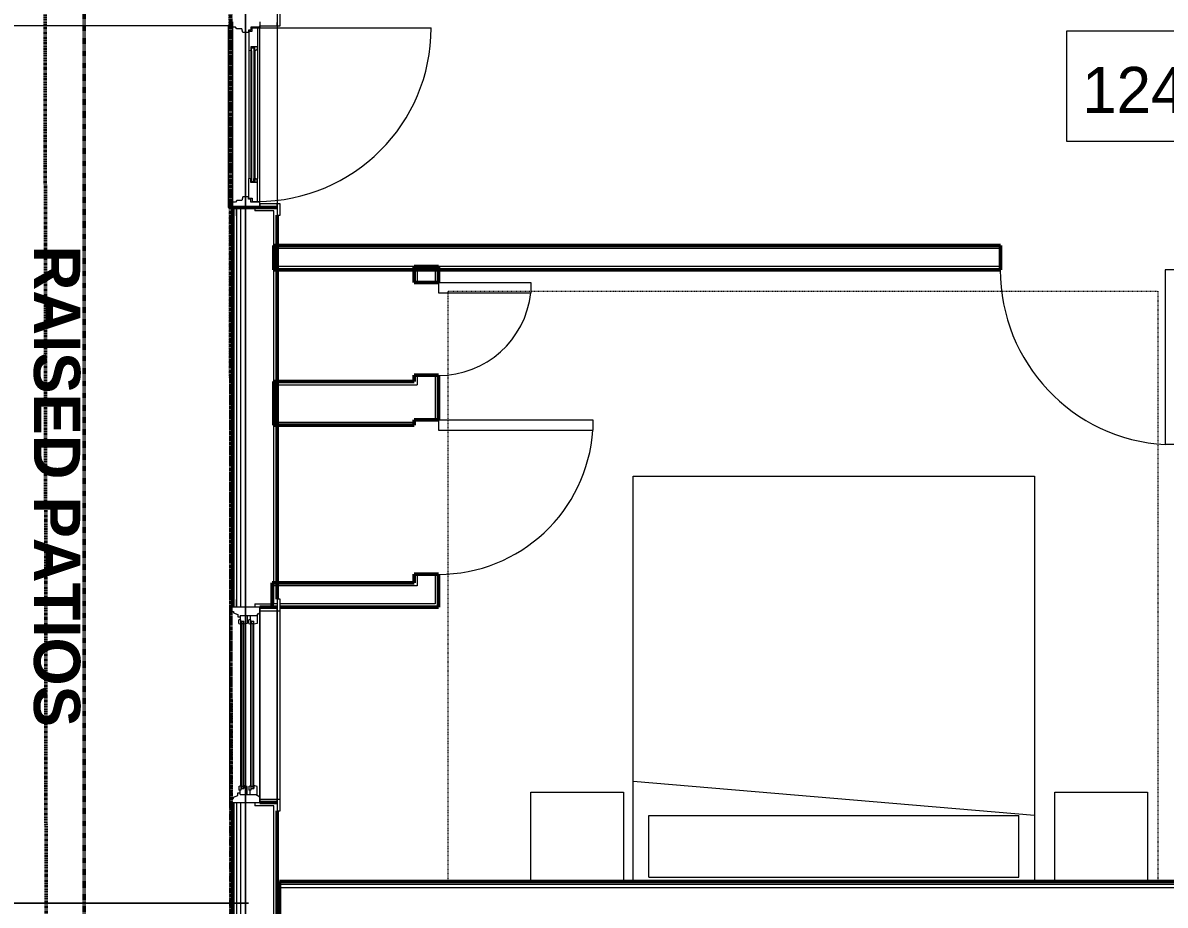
# Model space of a CAD drawing. Header units: inches. Extents: x -4266 to -1814, y 9706 to 12441.
# Drawn here: x -3872.6 to -3650.5, y 10837.8 to 11009.5 of the extents above; entities that cross this region are included whole.
import ezdxf

# ---------------------------------------------------------------- set-up
doc = ezdxf.new("R2010")
doc.units = ezdxf.units.IN
doc.header["$MEASUREMENT"] = 0
for name, pattern in [('Dash', [0.25, 0.125, -0.125]), ('Dash 1_16_', [0.125, 0.0625, -0.0625]), ('Double Dash 3_8_', [1, 0.375, -0.125, 0.125, -0.125, 0.125, -0.125])]:
    doc.linetypes.add(name, pattern=pattern)
for name, color, linetype, lineweight in [('A-ANNO-DIMS', 211, 'Continuous', 9), ('A-ANNO-DIMS-96', 211, 'Continuous', 9), ('A-ANNO-NOTE', 131, 'Continuous', 9), ('A-AREA-IDEN', 2, 'Continuous', 9), ('A-DOOR-1', 7, 'Continuous', 9), ('A-DOOR-2', 50, 'Continuous', 20), ('A-DOOR-FRAM-1', 50, 'Continuous', 20), ('A-DOOR-FRAM-2', 7, 'Continuous', 9), ('A-DOOR-GLAZ-1', 7, 'Continuous', 9), ('A-GLAZ-1', 7, 'Continuous', 9), ('A-GLAZ-2', 50, 'Continuous', 20), ('A-WALL', 113, 'Continuous', 13), ('A-WALL-3', 250, 'Continuous', 50), ('A-WALL-4', 10, 'Continuous', 13), ('C-PROP-LINE-1', 250, 'Double Dash 3_8_', 50), ('C-PROP-LINE-2', 91, 'Dash 1_16_', 50), ('I-FURN-1', 7, 'Continuous', 9), ('I-FURN-HDLN-1', 7, 'Dash', 9), ('I-WALL-3', 2, 'Continuous', 50)]:
    doc.layers.add(name, color=color, linetype=linetype, lineweight=lineweight)
doc.styles.add('Century Gothic', font='ufonts.com_century-gothic.ttf', dxfattribs={"height": 9})
doc.styles.add('Century Gothic_B', font='GOTHICB.TTF', dxfattribs={"height": 9})
doc.dimstyles.new('OD__1_16__Tol__', dxfattribs={"dimscale": 12, "dimtxt": 9.397514, "dimasz": 1, "dimexe": 0.75, "dimexo": 0.5, "dimgap": 0.125, "dimtad": 1, "dimdec": 4, "dimrnd": 0.0625, "dimzin": 3, "dimdsep": 46, "dimlunit": 4, "dimtxsty": 'Century Gothic', "dimblk1": 'OBLIQUE', "dimblk2": 'OBLIQUE', "dimsah": 1, "dimcen": 0.09, "dimdle": 0.75, "dimazin": 0, "dimtfac": 1, "dimtdec": 4, "dimtix": 1, "dimtmove": 0, "dimatfit": 3, "dimfxl": 1, "dimtvp": 1, "dimtfill": 1, "dimfrac": 2, "dimtolj": 1, "dimtzin": 0, "dimarcsym": 2})

# ---------------------------------------------------------------- blocks, each defined once
blk = doc.blocks.new('DIMBLOCK6-FLOOR PLAN - 1ST FLOOR')
at = {"layer": 'A-ANNO-DIMS-96'}
for p, q in [((-3829.32, 11540.99), (-3829.32, 10271.31)), ((-3829.32, 10280.31), (-3829.32, 11540.99)), ((-3338.72, 10282.79), (-3338.72, 10271.31)), ((-3338.72, 10280.31), (-3338.72, 10282.79)), ((-3838.32, 10280.31), (-3338.72, 10280.31))]:
    blk.add_line(p, q, dxfattribs=at)
at = {"layer": 'A-ANNO-DIMS-96', "lineweight": 50}
for p, q in [((-3829.32, 10280.31), (-3823.32, 10286.31)), ((-3338.72, 10280.31), (-3332.72, 10286.31)), ((-3829.32, 10280.31), (-3835.32, 10274.31)), ((-3338.72, 10280.31), (-3344.72, 10274.31))]:
    blk.add_line(p, q, dxfattribs=at)
at = {"layer": 'A-ANNO-DIMS-96', "color": 0, "char_height": 9, "attachment_point": 1, "line_spacing_factor": 0.984502, "style": 'Century Gothic', "bg_fill": 3, "box_fill_scale": 1.25, "bg_fill_color": 256, "bg_fill_true_color": 13158600, "bg_fill_transparency": 0}
for s, insert, width in [('40\' - 10 5/8"', (-3618.26, 10293.34), 82.1611), ('490.6', (-3599.76, 10275.58), 37.7691)]:
    blk.add_mtext(s, dxfattribs=dict(at, insert=insert, width=width))
blk = doc.blocks.new('_Oblique')
at = {"color": 0, "linetype": 'ByBlock', "lineweight": -2}
blk.add_line((-0.5, -0.5), (0.5, 0.5), dxfattribs=at)
blk = doc.blocks.new('DIMBLOCK14-FLOOR PLAN - 1ST FLOOR')
at = {"layer": 'A-ANNO-DIMS-96', "lineweight": 50}
for p, q in [((-4038.48, 10838.19), (-4044.48, 10844.19)), ((-4038.48, 10838.19), (-4032.48, 10832.19)), ((-4038.48, 10550.19), (-4044.48, 10556.19)), ((-4038.48, 10550.19), (-4032.48, 10544.19))]:
    blk.add_line(p, q, dxfattribs=at)
at = {"layer": 'A-ANNO-DIMS-96'}
for p, q in [((-3828.72, 10838.19), (-4047.48, 10838.19)), ((-4038.48, 10550.19), (-4038.48, 10838.19)), ((-4038.48, 10838.19), (-3828.72, 10838.19)), ((-3828.72, 10550.19), (-4047.48, 10550.19)), ((-4038.48, 10550.19), (-3828.72, 10550.19))]:
    blk.add_line(p, q, dxfattribs=at)
at = {"layer": 'A-ANNO-DIMS-96', "color": 0, "char_height": 9, "attachment_point": 1, "rotation": 90, "line_spacing_factor": 0.984502, "style": 'Century Gothic', "bg_fill": 3, "box_fill_scale": 1.25, "bg_fill_color": 256, "bg_fill_true_color": 13158600, "bg_fill_transparency": 0}
for s, insert, width in [('24\' - 0"', (-4051.52, 10674.95), 46.1821), ('288.0', (-4033.75, 10678.45), 37.7691)]:
    blk.add_mtext(s, dxfattribs=dict(at, insert=insert, width=width))
blk = doc.blocks.new('DIMBLOCK15-FLOOR PLAN - 1ST FLOOR')
at = {"layer": 'A-ANNO-DIMS-96', "lineweight": 50}
for p, q in [((-4038.48, 11126.19), (-4044.48, 11132.19)), ((-4038.48, 11126.19), (-4032.48, 11120.19)), ((-4038.48, 10838.19), (-4044.48, 10844.19)), ((-4038.48, 10838.19), (-4032.48, 10832.19))]:
    blk.add_line(p, q, dxfattribs=at)
at = {"layer": 'A-ANNO-DIMS-96'}
for p, q in [((-3828.72, 11126.19), (-4047.48, 11126.19)), ((-4038.48, 10838.19), (-4038.48, 11126.19)), ((-4038.48, 11126.19), (-3828.72, 11126.19)), ((-3828.72, 10838.19), (-4047.48, 10838.19)), ((-4038.48, 10838.19), (-3828.72, 10838.19))]:
    blk.add_line(p, q, dxfattribs=at)
at = {"layer": 'A-ANNO-DIMS-96', "color": 0, "char_height": 9, "attachment_point": 1, "rotation": 90, "line_spacing_factor": 0.984502, "style": 'Century Gothic', "bg_fill": 3, "box_fill_scale": 1.25, "bg_fill_color": 256, "bg_fill_true_color": 13158600, "bg_fill_transparency": 0}
for s, insert, width in [('24\' - 0"', (-4051.52, 10962.95), 46.1821), ('288.0', (-4033.75, 10966.45), 37.7691)]:
    blk.add_mtext(s, dxfattribs=dict(at, insert=insert, width=width))

msp = doc.modelspace()

# ---------------------------------------------------------------- linework, layer by layer
at = {"layer": 'A-AREA-IDEN', "flags": 128}
msp.add_lwpolyline([(-3669.63951, 11007.89999), (-3594.134, 11007.89999), (-3594.134, 10986.40393), (-3669.63951, 10986.40393)], close=True, dxfattribs=at)
at = {"layer": 'A-WALL'}
for p, q in [((-3527.12124, 10841.8144), (-3822.72374, 10841.8144)), ((-3527.12158, 10841.1894), (-3822.72374, 10841.1894))]:
    msp.add_line(p, q, dxfattribs=at)
at = {"layer": 'I-WALL-3'}
for p, q in [((-3527.12089, 10842.4394), (-3822.72374, 10842.4394)), ((-3822.72374, 10842.4394), (-3822.72374, 10833.9394))]:
    msp.add_line(p, q, dxfattribs=at)

# ---------------------------------------------------------------- texts
at = {"layer": 'A-ANNO-NOTE', "insert": (-3861.47379, 10966.11759), "char_height": 9, "width": 108.474, "attachment_point": 1, "rotation": 270, "style": 'Century Gothic_B'}
msp.add_mtext('RAISED PATIOS', dxfattribs=at)
at = {"layer": 'A-AREA-IDEN', "insert": (-3666.63951, 11000.89999), "char_height": 9, "width": 83.931, "attachment_point": 1, "style": 'Century Gothic'}
msp.add_mtext('124 - 643 SF', dxfattribs=at)

# ---------------------------------------------------------------- next in the draw order: dimensions: what is measured, and where the dimension line sits
at = {"layer": 'A-ANNO-DIMS'}
dim = msp.add_linear_dim(base=(-3338.72374, 10280.30762), p1=(-3829.32374, 11546.9894), p2=(-3338.72374, 10288.7929), dimstyle='OD__1_16__Tol__', override={"dimpost": '<>\\X', "dimfxl": 1350.461691}, dxfattribs=at)
dim.commit()
dim.dimension.update_dxf_attribs({"geometry": 'DIMBLOCK6-FLOOR PLAN - 1ST FLOOR', "text_midpoint": (-3584.02374, 10280.30762)})

# ---------------------------------------------------------------- next in the draw order: linework, layer by layer
at = {"layer": 'A-DOOR-1'}
for centre, radius, start, end in [((-3648.49874, 10961.41762), 34.06659, 180, 266.634313), ((-3791.79874, 10958.9269), 18.06659, 270, 353.644241), ((-3791.79874, 10932.2394), 30.06659, 270, 356.1859252)]:
    msp.add_arc(centre, radius, start, end, dxfattribs=at)
at = {"layer": 'A-DOOR-2'}
for p, q in [((-3650.49874, 10961.41762), (-3650.49874, 10927.40979)), ((-3648.49874, 10961.41762), (-3650.49874, 10961.41762)), ((-3791.79874, 10958.9269), (-3773.84319, 10958.9269)), ((-3791.79874, 10958.9269), (-3791.79874, 10956.9269)), ((-3773.84319, 10958.9269), (-3773.84319, 10956.9269)), ((-3791.79874, 10956.9269), (-3773.84319, 10956.9269)), ((-3791.79874, 10932.2394), (-3761.79874, 10932.2394)), ((-3791.79874, 10932.2394), (-3791.79874, 10930.2394)), ((-3761.79874, 10932.2394), (-3761.79874, 10930.2394)), ((-3791.79874, 10930.2394), (-3761.79874, 10930.2394)), ((-3648.49874, 10927.40979), (-3650.49874, 10927.40979))]:
    msp.add_line(p, q, dxfattribs=at)
at = {"layer": 'A-WALL-3'}
for p, q in [((-3682.49874, 10961.41762), (-3682.49874, 10966.16762)), ((-3791.79874, 10962.04262), (-3796.54874, 10962.04262)), ((-3796.54874, 10962.04262), (-3796.54874, 10958.9269)), ((-3791.79874, 10958.9269), (-3791.79874, 10962.04262)), ((-3796.54874, 10958.9269), (-3791.79874, 10958.9269)), ((-3791.79874, 10940.9269), (-3796.54874, 10940.9269)), ((-3796.54874, 10940.9269), (-3796.54874, 10939.6856)), ((-3791.79874, 10932.2394), (-3791.79874, 10940.9269)), ((-3796.54874, 10932.2394), (-3791.79874, 10932.2394)), ((-3796.54874, 10931.1856), (-3796.54874, 10932.2394)), ((-3791.79874, 10902.2394), (-3796.54874, 10902.2394)), ((-3796.54874, 10902.2394), (-3796.54874, 10900.5394)), ((-3791.79874, 10900.5394), (-3791.79874, 10902.2394)), ((-3791.79874, 10896.4144), (-3791.79874, 10900.5394)), ((-3791.79874, 10895.7894), (-3791.79874, 10896.4144))]:
    msp.add_line(p, q, dxfattribs=at)
at = {"layer": 'A-WALL-4'}
for p, q in [((-3795.92374, 10962.04262), (-3795.92374, 10958.9269)), ((-3792.42374, 10962.04262), (-3792.42374, 10958.9269)), ((-3795.92374, 10940.9269), (-3795.92374, 10939.0606)), ((-3792.42374, 10940.9269), (-3792.42374, 10932.2394)), ((-3796.54874, 10939.0606), (-3795.92374, 10939.0606)), ((-3795.92374, 10902.2394), (-3795.92374, 10900.5394)), ((-3792.42374, 10902.2394), (-3792.42374, 10900.5394)), ((-3795.92374, 10900.5394), (-3795.92374, 10899.9144)), ((-3792.42374, 10900.5394), (-3792.42374, 10899.9144)), ((-3792.42374, 10899.9144), (-3792.42374, 10896.4144))]:
    msp.add_line(p, q, dxfattribs=at)
at = {"layer": 'I-FURN-1'}
for p, q in [((-3753.92374, 10921.29262), (-3675.92374, 10921.29262)), ((-3753.92374, 10842.4394), (-3753.92374, 10921.29262)), ((-3675.92374, 10921.29262), (-3675.92374, 10842.4394)), ((-3675.92374, 10855.29262), (-3753.92374, 10861.87224)), ((-3773.85558, 10859.79262), (-3755.85558, 10859.79262)), ((-3773.85558, 10842.4394), (-3773.85558, 10859.79262)), ((-3755.85558, 10859.79262), (-3755.85558, 10842.4394)), ((-3671.92374, 10859.79262), (-3653.92374, 10859.79262)), ((-3671.92374, 10842.4394), (-3671.92374, 10859.79262)), ((-3653.92374, 10859.79262), (-3653.92374, 10842.4394)), ((-3750.92374, 10855.29262), (-3678.92374, 10855.29262)), ((-3750.92374, 10843.29262), (-3750.92374, 10855.29262)), ((-3678.92374, 10843.29262), (-3678.92374, 10855.29262)), ((-3750.92374, 10843.29262), (-3678.92374, 10843.29262))]:
    msp.add_line(p, q, dxfattribs=at)
at = {"layer": 'I-FURN-HDLN-1'}
for p, q in [((-3789.92374, 10957.29262), (-3651.92374, 10957.29262)), ((-3789.92374, 10842.4394), (-3789.92374, 10957.29262)), ((-3651.92374, 10957.29262), (-3651.92374, 10842.4394))]:
    msp.add_line(p, q, dxfattribs=at)

# ---------------------------------------------------------------- next in the draw order: dimensions: what is measured, and where the dimension line sits
at = {"layer": 'A-ANNO-DIMS'}
dim = msp.add_linear_dim(base=(-4038.48434, 10838.1894), p1=(-3822.72374, 10550.1894), p2=(-3822.72374, 10838.1894), angle=90, dimstyle='OD__1_16__Tol__', override={"dimpost": '<>\\X', "dimfxl": 288}, dxfattribs=at)
dim.commit()
dim.dimension.update_dxf_attribs({"geometry": 'DIMBLOCK14-FLOOR PLAN - 1ST FLOOR', "text_midpoint": (-4038.48434, 10694.1894)})

# ---------------------------------------------------------------- next in the draw order: dimensions: what is measured, and where the dimension line sits
dim = msp.add_linear_dim(base=(-4038.48434, 11126.1894), p1=(-3822.72374, 10838.1894), p2=(-3822.72374, 11126.1894), angle=90, dimstyle='OD__1_16__Tol__', override={"dimpost": '<>\\X', "dimfxl": 288}, dxfattribs=at)
dim.commit()
dim.dimension.update_dxf_attribs({"geometry": 'DIMBLOCK15-FLOOR PLAN - 1ST FLOOR', "text_midpoint": (-4038.48434, 10982.1894)})

# ---------------------------------------------------------------- next in the draw order: linework, layer by layer
at = {"layer": 'A-DOOR-1'}
msp.add_line((-3826.97999, 11008.4769), (-3793.22999, 11008.4769), dxfattribs=at)
msp.add_arc((-3826.97999, 11008.4769), 33.75, 270, 360, dxfattribs=at)
at = {"layer": 'A-DOOR-2'}
for p, q in [((-3828.69849, 11007.86054), (-3828.053, 11007.86054)), ((-3828.69849, 11007.86054), (-3828.69849, 11004.0394)), ((-3828.053, 11007.86054), (-3828.04224, 11008.4769)), ((-3828.04224, 11008.4769), (-3826.97999, 11008.4769)), ((-3826.97999, 11008.4769), (-3826.97999, 11004.0394)), ((-3828.29224, 11004.7894), (-3828.29224, 11004.0394)), ((-3826.97999, 11004.7894), (-3828.29224, 11004.7894)), ((-3827.54224, 11004.0394), (-3827.54224, 11004.7894)), ((-3827.04224, 11004.27543), (-3827.29424, 11004.0704)), ((-3827.04224, 11004.7894), (-3827.04224, 11004.27543)), ((-3826.97999, 11004.7894), (-3827.04224, 11004.7894)), ((-3828.69874, 11004.0394), (-3828.69874, 10979.1644)), ((-3828.38624, 11004.0394), (-3828.69849, 11004.06974)), ((-3828.29224, 11004.0394), (-3828.38624, 11004.0394)), ((-3827.48024, 11004.0394), (-3827.54224, 11004.0394)), ((-3827.29424, 11004.0704), (-3827.48024, 11004.0394)), ((-3826.97999, 11004.0394), (-3826.97999, 10979.1644)), ((-3828.69849, 10975.34325), (-3828.69849, 10979.1644)), ((-3828.38624, 10979.1644), (-3828.69849, 10979.13405)), ((-3828.29224, 10979.1644), (-3828.38624, 10979.1644)), ((-3828.29224, 10978.4144), (-3828.29224, 10979.1644)), ((-3826.97999, 10978.4144), (-3828.29224, 10978.4144)), ((-3827.54224, 10979.1644), (-3827.54224, 10978.4144)), ((-3827.48024, 10979.1644), (-3827.54224, 10979.1644)), ((-3827.29424, 10979.1334), (-3827.48024, 10979.1644)), ((-3827.04224, 10978.92837), (-3827.29424, 10979.1334)), ((-3827.04224, 10978.4144), (-3827.04224, 10978.92837)), ((-3826.97999, 10978.4144), (-3827.04224, 10978.4144)), ((-3826.97999, 10974.7269), (-3826.97999, 10979.1644)), ((-3828.69849, 10975.34325), (-3828.053, 10975.34325)), ((-3828.053, 10975.34325), (-3828.04224, 10974.7269)), ((-3828.04224, 10974.7269), (-3826.97999, 10974.7269))]:
    msp.add_line(p, q, dxfattribs=at)
at = {"layer": 'A-DOOR-FRAM-1'}
for p, q in [((-3832.72999, 11008.8644), (-3832.72999, 10973.5394)), ((-3832.38624, 11009.6644), (-3832.38624, 11008.63315)), ((-3826.51124, 11009.6644), (-3826.51124, 11008.63315)), ((-3826.51124, 10974.2894), (-3826.51124, 11008.9144)), ((-3831.26459, 11008.63315), (-3832.38624, 11008.63315)), ((-3831.02389, 11008.2894), (-3831.26459, 11008.63315)), ((-3830.02274, 11008.2894), (-3831.02389, 11008.2894)), ((-3829.86756, 11007.6019), (-3830.02274, 11008.2894)), ((-3828.73024, 11007.6019), (-3829.86756, 11007.6019)), ((-3828.29324, 11008.0544), (-3828.73024, 11008.0544)), ((-3828.73024, 11008.0544), (-3828.73024, 11007.6019)), ((-3828.29324, 11008.63315), (-3828.29324, 11008.0544)), ((-3826.51124, 11008.63315), (-3828.29324, 11008.63315)), ((-3829.86756, 10975.6019), (-3830.02274, 10974.9144)), ((-3828.73024, 10975.6019), (-3829.86756, 10975.6019)), ((-3828.73024, 10975.1494), (-3828.73024, 10975.6019)), ((-3832.72999, 10973.5394), (-3831.82374, 10973.5394)), ((-3831.26459, 10974.57065), (-3832.38624, 10974.57065)), ((-3832.38624, 10973.5394), (-3832.38624, 10974.57065)), ((-3832.38624, 10973.5394), (-3826.51124, 10973.5394)), ((-3831.02389, 10974.9144), (-3831.26459, 10974.57065)), ((-3831.07374, 10971.9144), (-3831.07374, 10973.5394)), ((-3830.02274, 10974.9144), (-3831.02389, 10974.9144)), ((-3828.29324, 10975.1494), (-3828.73024, 10975.1494)), ((-3828.29324, 10974.57065), (-3828.29324, 10975.1494)), ((-3826.51124, 10974.57065), (-3828.29324, 10974.57065)), ((-3826.51124, 10973.5394), (-3826.51124, 10974.57065)), ((-3826.51124, 10973.9144), (-3826.51124, 10973.5394)), ((-3826.51124, 10973.5394), (-3826.51124, 10973.6644))]:
    msp.add_line(p, q, dxfattribs=at)
at = {"layer": 'A-DOOR-FRAM-2'}
for p, q in [((-3823.19874, 11011.1644), (-3823.19874, 11008.9144)), ((-3822.57374, 11008.9144), (-3822.57374, 11011.1644)), ((-3826.51124, 11009.5394), (-3826.51124, 11008.9144)), ((-3826.51124, 11008.9144), (-3823.19874, 11008.9144)), ((-3823.19874, 11008.9144), (-3823.19874, 11009.5394)), ((-3823.19874, 11008.9144), (-3822.57374, 11008.9144)), ((-3826.51124, 10974.2894), (-3826.51124, 10973.6644)), ((-3823.19874, 10974.2894), (-3826.51124, 10974.2894)), ((-3826.51124, 10973.6644), (-3823.19874, 10973.6644)), ((-3823.19874, 10973.6644), (-3823.19874, 10974.2894)), ((-3823.19874, 10974.2894), (-3823.19874, 10972.0394)), ((-3822.57374, 10974.2894), (-3823.19874, 10974.2894)), ((-3822.57374, 10972.0394), (-3822.57374, 10974.2894)), ((-3823.19874, 10972.0394), (-3822.57374, 10972.0394))]:
    msp.add_line(p, q, dxfattribs=at)
at = {"layer": 'A-DOOR-GLAZ-1'}
for p, q in [((-3828.13624, 11004.0394), (-3828.13624, 11004.7894)), ((-3828.13624, 11004.5794), (-3827.69874, 11004.5794)), ((-3827.69874, 11004.7894), (-3827.69874, 11004.0394)), ((-3828.29249, 11004.0394), (-3828.29249, 10979.1644)), ((-3828.13624, 11004.0394), (-3828.13624, 10979.1644)), ((-3827.69874, 11004.0394), (-3827.69874, 10979.1644)), ((-3827.54249, 11004.0394), (-3827.54249, 10979.1644)), ((-3828.13624, 10979.1644), (-3828.13624, 10978.4144)), ((-3828.13624, 10978.6244), (-3827.69874, 10978.6244)), ((-3827.69874, 10978.4144), (-3827.69874, 10979.1644))]:
    msp.add_line(p, q, dxfattribs=at)
at = {"layer": 'A-GLAZ-1'}
for p, q in [((-3826.57374, 10895.72611), (-3826.57374, 10857.82768)), ((-3823.19874, 10895.72611), (-3826.57374, 10895.72611)), ((-3823.19874, 10897.35111), (-3823.19874, 10856.20268)), ((-3822.57374, 10897.35111), (-3823.19874, 10897.35111)), ((-3823.19874, 10857.82768), (-3823.19874, 10895.72611)), ((-3822.57374, 10856.20268), (-3822.57374, 10897.35111)), ((-3826.57374, 10895.10111), (-3823.19874, 10895.10111)), ((-3823.19874, 10895.10111), (-3822.57374, 10895.10111)), ((-3830.26124, 10861.07768), (-3830.26124, 10892.47611)), ((-3830.13624, 10893.06986), (-3830.13624, 10892.47611)), ((-3830.13624, 10892.60111), (-3829.76124, 10892.60111)), ((-3830.13624, 10861.07768), (-3830.13624, 10892.47611)), ((-3829.76124, 10893.06986), (-3829.76124, 10892.47611)), ((-3829.76124, 10861.07768), (-3829.76124, 10892.47611)), ((-3829.63624, 10861.07768), (-3829.63624, 10892.47611)), ((-3828.32374, 10861.07768), (-3828.32374, 10892.47611)), ((-3828.19874, 10893.06986), (-3828.19874, 10892.47611)), ((-3828.19874, 10892.60111), (-3827.82374, 10892.60111)), ((-3828.19874, 10861.07768), (-3828.19874, 10892.47611)), ((-3827.82374, 10893.06986), (-3827.82374, 10892.47611)), ((-3827.82374, 10861.07768), (-3827.82374, 10892.47611)), ((-3827.69874, 10861.07768), (-3827.69874, 10892.47611)), ((-3830.13624, 10860.48393), (-3830.13624, 10861.07768)), ((-3830.13624, 10860.95268), (-3829.76124, 10860.95268)), ((-3829.76124, 10860.48393), (-3829.76124, 10861.07768)), ((-3828.19874, 10860.48393), (-3828.19874, 10861.07768)), ((-3828.19874, 10860.95268), (-3827.82374, 10860.95268)), ((-3827.82374, 10860.48393), (-3827.82374, 10861.07768)), ((-3826.57374, 10858.45268), (-3823.19874, 10858.45268)), ((-3826.57374, 10857.82768), (-3823.19874, 10857.82768)), ((-3823.19874, 10858.45268), (-3822.57374, 10858.45268)), ((-3823.19874, 10856.20268), (-3822.57374, 10856.20268))]:
    msp.add_line(p, q, dxfattribs=at)
at = {"layer": 'A-GLAZ-2'}
for p, q in [((-3832.44874, 10895.78861), (-3832.44874, 10857.76518)), ((-3826.57374, 10895.78861), (-3832.44874, 10895.78861)), ((-3831.07374, 10895.78861), (-3831.07374, 10897.28861)), ((-3826.57374, 10857.76518), (-3826.57374, 10895.78861)), ((-3832.44874, 10894.97611), (-3831.63624, 10894.97611)), ((-3831.63624, 10894.97611), (-3831.63624, 10894.70143)), ((-3831.63624, 10894.70143), (-3830.82374, 10894.38236)), ((-3830.82374, 10894.38236), (-3830.82374, 10893.91361)), ((-3830.82374, 10893.91361), (-3830.38624, 10893.91361)), ((-3830.60499, 10892.63236), (-3830.60499, 10893.35111)), ((-3830.26124, 10893.35111), (-3830.60499, 10893.35111)), ((-3830.38624, 10894.19486), (-3830.38624, 10893.35111)), ((-3830.38624, 10894.19486), (-3827.07374, 10894.19486)), ((-3830.26124, 10892.47924), (-3830.26124, 10893.35111)), ((-3829.01124, 10894.19486), (-3829.01124, 10892.63236)), ((-3828.66749, 10892.63236), (-3828.66749, 10893.35111)), ((-3828.32374, 10893.35111), (-3828.66749, 10893.35111)), ((-3828.44874, 10894.19486), (-3828.44874, 10893.35111)), ((-3828.32374, 10892.47924), (-3828.32374, 10893.35111)), ((-3826.8539, 10894.44486), (-3827.07374, 10894.44486)), ((-3827.07374, 10894.44486), (-3827.07374, 10892.63236)), ((-3826.8539, 10894.44486), (-3826.57374, 10894.77875)), ((-3830.60499, 10892.63236), (-3830.26124, 10892.47924)), ((-3830.26124, 10893.06986), (-3829.63624, 10893.06986)), ((-3829.63624, 10892.47611), (-3829.63624, 10893.06986)), ((-3829.01124, 10892.63236), (-3829.63624, 10892.47611)), ((-3828.66749, 10892.63236), (-3828.32374, 10892.47924)), ((-3828.32374, 10893.06986), (-3827.69874, 10893.06986)), ((-3827.69874, 10892.47611), (-3827.69874, 10893.06986)), ((-3827.07374, 10892.63236), (-3827.69874, 10892.47611)), ((-3830.60499, 10860.92143), (-3830.26124, 10861.07455)), ((-3830.60499, 10860.92143), (-3830.60499, 10860.20268)), ((-3830.26124, 10860.20268), (-3830.60499, 10860.20268)), ((-3830.38624, 10859.35893), (-3830.38624, 10860.20268)), ((-3830.26124, 10861.07455), (-3830.26124, 10860.20268)), ((-3830.26124, 10860.48393), (-3829.63624, 10860.48393)), ((-3829.63624, 10861.07768), (-3829.63624, 10860.48393)), ((-3829.01124, 10860.92143), (-3829.63624, 10861.07768)), ((-3829.01124, 10859.35893), (-3829.01124, 10860.92143)), ((-3828.66749, 10860.92143), (-3828.32374, 10861.07455)), ((-3828.66749, 10860.92143), (-3828.66749, 10860.20268)), ((-3828.32374, 10860.20268), (-3828.66749, 10860.20268)), ((-3828.44874, 10859.35893), (-3828.44874, 10860.20268)), ((-3828.32374, 10861.07455), (-3828.32374, 10860.20268)), ((-3828.32374, 10860.48393), (-3827.69874, 10860.48393)), ((-3827.69874, 10861.07768), (-3827.69874, 10860.48393)), ((-3827.07374, 10860.92143), (-3827.69874, 10861.07768)), ((-3827.07374, 10859.10893), (-3827.07374, 10860.92143)), ((-3832.44874, 10858.57768), (-3831.63624, 10858.57768)), ((-3832.44874, 10857.76518), (-3826.57374, 10857.76518)), ((-3831.63624, 10858.85236), (-3830.82374, 10859.17143)), ((-3831.63624, 10858.57768), (-3831.63624, 10858.85236)), ((-3831.07374, 10857.76518), (-3831.07374, 10856.26518)), ((-3830.82374, 10859.64018), (-3830.38624, 10859.64018)), ((-3830.82374, 10859.17143), (-3830.82374, 10859.64018)), ((-3830.38624, 10859.35893), (-3827.07374, 10859.35893)), ((-3826.8539, 10859.10893), (-3827.07374, 10859.10893)), ((-3826.8539, 10859.10893), (-3826.57374, 10858.77505))]:
    msp.add_line(p, q, dxfattribs=at)
at = {"layer": 'A-WALL-3'}
for p, q in [((-3831.82374, 10973.5394), (-3831.82374, 10895.78861)), ((-3823.19874, 10973.5394), (-3831.82374, 10973.5394)), ((-3823.19874, 10897.35111), (-3823.19874, 10972.0394)), ((-3682.49874, 10966.16762), (-3823.82374, 10966.16762)), ((-3823.82374, 10966.16762), (-3823.82374, 10961.41762)), ((-3823.82374, 10961.41762), (-3682.49874, 10961.41762)), ((-3796.54874, 10939.6856), (-3823.82374, 10939.6856)), ((-3823.82374, 10939.6856), (-3823.82374, 10931.1856)), ((-3823.82374, 10931.1856), (-3796.54874, 10931.1856)), ((-3796.54874, 10900.5394), (-3824.17374, 10900.5394)), ((-3824.17374, 10900.5394), (-3824.17374, 10895.7894)), ((-3826.57374, 10895.78861), (-3823.19874, 10895.78861)), ((-3824.17374, 10895.7894), (-3823.19874, 10895.7894)), ((-3822.57374, 10895.7894), (-3791.79874, 10895.7894)), ((-3831.82374, 10857.76518), (-3831.82374, 10818.98861)), ((-3823.19874, 10857.76518), (-3826.57374, 10857.76518)), ((-3823.19874, 10820.55111), (-3823.19874, 10856.20268))]:
    msp.add_line(p, q, dxfattribs=at)
at = {"layer": 'A-WALL-4'}
for p, q in [((-3831.82374, 11008.8644), (-3960.59874, 11008.8644)), ((-3831.82374, 11008.8644), (-3831.82374, 11009.6644)), ((-3831.82374, 10973.5394), (-3831.82374, 11008.8644)), ((-3823.19874, 11008.9144), (-3823.19874, 10974.2894)), ((-3831.07374, 10973.5394), (-3831.07374, 10895.78861)), ((-3830.32374, 10973.5394), (-3830.32374, 10895.78861)), ((-3829.32374, 10973.5394), (-3829.32374, 10895.78861)), ((-3827.51124, 10973.5394), (-3827.51124, 10972.9144)), ((-3823.82374, 10972.9144), (-3827.51124, 10972.9144)), ((-3823.82374, 10896.41361), (-3823.82374, 10972.9144)), ((-3682.49874, 10965.54262), (-3823.82374, 10965.54262)), ((-3682.49874, 10962.04262), (-3823.82374, 10962.04262)), ((-3823.82374, 10939.0606), (-3796.54874, 10939.0606)), ((-3823.82374, 10931.8106), (-3796.54874, 10931.8106)), ((-3795.92374, 10899.9144), (-3824.17374, 10899.9144)), ((-3827.51124, 10896.41361), (-3827.51124, 10895.78861)), ((-3827.51124, 10896.41361), (-3823.82374, 10896.41361)), ((-3823.19874, 10896.4144), (-3824.17374, 10896.4144)), ((-3792.42374, 10896.4144), (-3822.57374, 10896.4144)), ((-3831.07374, 10857.76518), (-3831.07374, 10818.98861)), ((-3830.32374, 10857.76518), (-3830.32374, 10818.98861)), ((-3829.32374, 10857.76518), (-3829.32374, 10818.98861)), ((-3827.51124, 10857.76518), (-3827.51124, 10857.14018)), ((-3823.82374, 10857.14018), (-3827.51124, 10857.14018)), ((-3823.82374, 10819.61361), (-3823.82374, 10857.14018))]:
    msp.add_line(p, q, dxfattribs=at)
at = {"layer": 'C-PROP-LINE-1'}
for p, q in [((-3869.44796, 12124.68951), (-3867.12227, 9890.97905)), ((-3833.41046, 12088.68951), (-3830.99429, 9768.08086))]:
    msp.add_line(p, q, dxfattribs=at)
at = {"layer": 'C-PROP-LINE-2'}
for p, q in [((-3832.16202, 10010.0894), (-3832.16202, 12088.5894)), ((-3860.72374, 9980.1894), (-3860.72374, 11434.3894))]:
    msp.add_line(p, q, dxfattribs=at)

doc.saveas('drawing.dxf')
